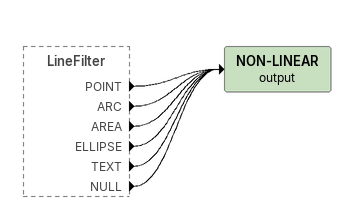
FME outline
LineFilter [outside]
    POINT -> NON-LINEAR (output)
    ARC -> NON-LINEAR (output)
    AREA -> NON-LINEAR (output)
    ELLIPSE -> NON-LINEAR (output)
    TEXT -> NON-LINEAR (output)
    NULL -> NON-LINEAR (output)
NON-LINEAR (output)
